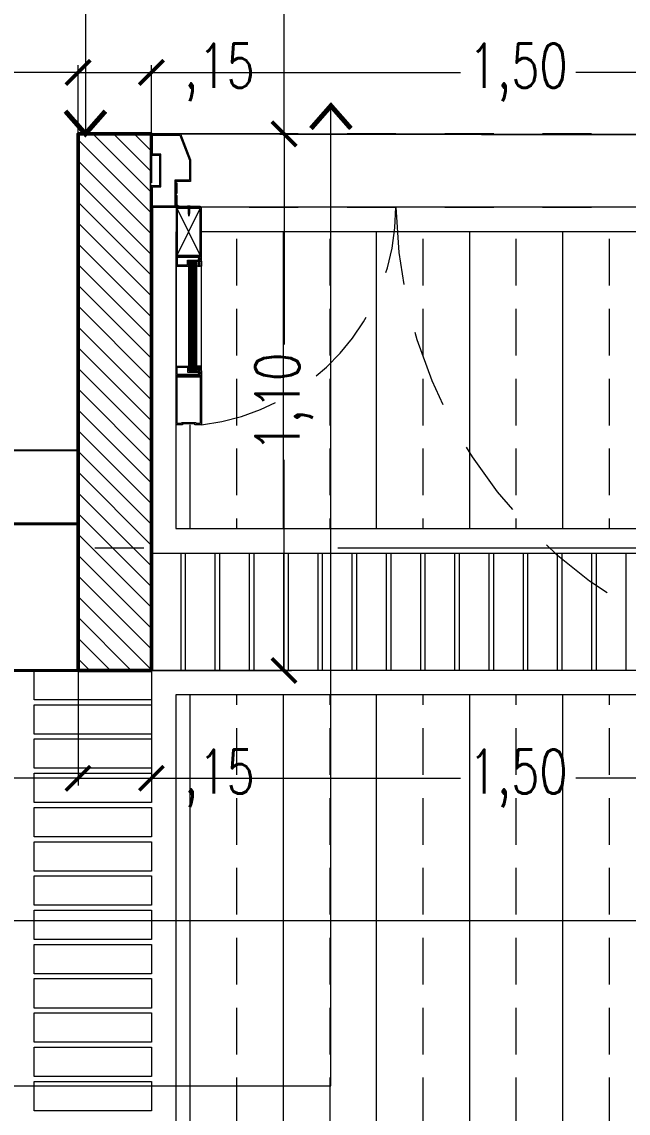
# Model space of a CAD drawing. Header units: millimetres. Extents: x 216 to 2687, y 57 to 1099.
# Drawn here: x 222.208 to 223.448, y 84.792 to 87.023 of the extents above; entities that cross this region are included whole.
import ezdxf

# ---------------------------------------------------------------- set-up
doc = ezdxf.new("R2010")
doc.units = ezdxf.units.MM
doc.header["$LTSCALE"] = 0.5
doc.set_wipeout_variables(frame=1)
doc.header["$PDMODE"] = 35
for name, pattern in [('DASHDOT2', [12.7, 6.35, -3.175, 0, -3.175]), ('DASHED2', [9.525, 6.35, -3.175]), ('HIDDEN', [0.375, 0.25, -0.125])]:
    doc.linetypes.add(name, pattern=pattern)
for name, color, linetype, lineweight in [('A-COTAS', 7, 'Continuous', 9), ('A-ECON-PLAC', 134, 'Continuous', 40), ('A-EJES', 7, 'DASHDOT2', 9), ('A-MURO', 5, 'Continuous', 50), ('A-MURO-ACHU', 250, 'Continuous', 0), ('A-PISO', 7, 'Continuous', 15), ('A-PISO -ACHU', 55, 'Continuous', 0), ('A-PLAN-ACHU1', 105, 'Continuous', 9), ('A-PLAN-ACHU2', 146, 'Continuous', 0), ('A-PLAN-ACHU3', 250, 'Continuous', 0), ('A-PROY', 6, 'HIDDEN', 18), ('A-TEXT-FLEC', 4, 'Continuous', 9), ('A-VENT', 1, 'Continuous', 15), ('A-WIPEOUT', 255, 'Continuous', 0)]:
    doc.layers.add(name, color=color, linetype=linetype, lineweight=lineweight)
doc.layers.add('BORRADOR', color=3, linetype='Continuous', plot=False)
doc.styles.add('Cotas', font='romans.shx', dxfattribs={"width": 0.75})
doc.dimstyles.new("1-25'", dxfattribs={"dimtxt": 0.075, "dimasz": 0.05, "dimexe": 0.015, "dimexo": 0, "dimgap": 0.02, "dimtad": 0, "dimzin": 4, "dimtxsty": 'Cotas', "dimblk": 'ARCHTICK', "dimcen": 0.09, "dimclrd": 142, "dimclre": 2, "dimclrt": 2, "dimadec": 0, "dimazin": 0, "dimtfac": 1, "dimtmove": 0, "dimatfit": 3, "dimfxl": 0.1, "dimlwd": 13, "dimlwe": 9, "dimarcsym": 2})
pattern_1 = [(90, (-2414.34887, -998.31859), (-0.1905, 4e-17), []), (90, (-2414.25362, -998.22334), (-0.1905, 4e-17), [0.09525, -0.047625])]

# ---------------------------------------------------------------- blocks, each defined once
blk = doc.blocks.new('_ArchTick')
at = {"color": 0, "linetype": 'ByBlock', "const_width": 0.15}
blk.add_lwpolyline([(-0.5, -0.5), (0.5, 0.5)], dxfattribs=at)
blk = doc.blocks.new('*D155')
at = {"layer": 'A-COTAS', "color": 2, "linetype": 'DASHDOT2', "lineweight": 9, "transparency": 16777216}
for p, q in [((220.7228, 85.6969), (220.7228, 85.4615)), ((222.3228, 85.6969), (222.3228, 85.4615))]:
    blk.add_line(p, q, dxfattribs=at)
at = {"layer": 'A-COTAS', "color": 142, "linetype": 'Continuous', "lineweight": 13, "transparency": 16777216}
for p, q in [((220.7228, 85.4765), (221.4047, 85.4765)), ((222.3228, 85.4765), (221.6408, 85.4765))]:
    blk.add_line(p, q, dxfattribs=at)
at = {"layer": 'DEFPOINTS', "color": 0, "transparency": 16777216}
for p in [(220.7228, 85.6969), (222.3228, 85.6969), (222.3228, 85.4765)]:
    blk.add_point(p, dxfattribs=at)
at = {"layer": 'A-COTAS', "color": 142, "lineweight": 13, "transparency": 16777216, "xscale": 0.05, "yscale": 0.05, "zscale": 0.05, "rotation": 180}
blk.add_blockref('_ArchTick', (220.7228, 85.4765), dxfattribs=at)
at = {"layer": 'A-COTAS', "color": 142, "lineweight": 13, "transparency": 16777216, "xscale": 0.05, "yscale": 0.05, "zscale": 0.05}
blk.add_blockref('_ArchTick', (222.3228, 85.4765), dxfattribs=at)
at = {"layer": 'A-COTAS', "color": 2, "transparency": 16777216, "insert": (221.5228, 85.4765), "char_height": 0.09, "attachment_point": 5, "style": 'Cotas'}
blk.add_mtext('1,60', dxfattribs=at)
blk = doc.blocks.new('*D156')
at = {"layer": 'A-COTAS', "color": 2, "linetype": 'DASHDOT2', "lineweight": 9, "transparency": 16777216}
for p, q in [((222.3228, 85.6969), (222.3228, 85.4615)), ((222.4728, 85.6969), (222.4728, 85.4615))]:
    blk.add_line(p, q, dxfattribs=at)
at = {"layer": 'A-COTAS', "color": 142, "linetype": 'Continuous', "lineweight": 13, "transparency": 16777216}
for p, q in [((222.3228, 85.4765), (222.4728, 85.4765)), ((222.4728, 85.4765), (222.5228, 85.4765))]:
    blk.add_line(p, q, dxfattribs=at)
at = {"layer": 'DEFPOINTS', "color": 0, "transparency": 16777216}
for p in [(222.3228, 85.6969), (222.4728, 85.6969), (222.4728, 85.4765)]:
    blk.add_point(p, dxfattribs=at)
at = {"layer": 'A-COTAS', "color": 142, "lineweight": 13, "transparency": 16777216, "xscale": 0.05, "yscale": 0.05, "zscale": 0.05, "rotation": 180}
blk.add_blockref('_ArchTick', (222.3228, 85.4765), dxfattribs=at)
at = {"layer": 'A-COTAS', "color": 142, "lineweight": 13, "transparency": 16777216, "xscale": 0.05, "yscale": 0.05, "zscale": 0.05}
blk.add_blockref('_ArchTick', (222.4728, 85.4765), dxfattribs=at)
at = {"layer": 'A-COTAS', "color": 2, "transparency": 16777216, "insert": (222.6119, 85.4765), "char_height": 0.09, "attachment_point": 5, "style": 'Cotas'}
blk.add_mtext(',15', dxfattribs=at)
blk = doc.blocks.new('*D157')
at = {"layer": 'A-COTAS', "color": 2, "linetype": 'DASHDOT2', "lineweight": 9, "transparency": 16777216}
for p, q in [((222.4728, 85.6969), (222.4728, 85.4615)), ((223.9728, 85.6969), (223.9728, 85.4615))]:
    blk.add_line(p, q, dxfattribs=at)
at = {"layer": 'A-COTAS', "color": 142, "linetype": 'Continuous', "lineweight": 13, "transparency": 16777216}
for p, q in [((222.4728, 85.4765), (223.1047, 85.4765)), ((223.9728, 85.4765), (223.3408, 85.4765))]:
    blk.add_line(p, q, dxfattribs=at)
at = {"layer": 'DEFPOINTS', "color": 0, "transparency": 16777216}
for p in [(222.4728, 85.6969), (223.9728, 85.6969), (223.9728, 85.4765)]:
    blk.add_point(p, dxfattribs=at)
at = {"layer": 'A-COTAS', "color": 142, "lineweight": 13, "transparency": 16777216, "xscale": 0.05, "yscale": 0.05, "zscale": 0.05, "rotation": 180}
blk.add_blockref('_ArchTick', (222.4728, 85.4765), dxfattribs=at)
at = {"layer": 'A-COTAS', "color": 142, "lineweight": 13, "transparency": 16777216, "xscale": 0.05, "yscale": 0.05, "zscale": 0.05}
blk.add_blockref('_ArchTick', (223.9728, 85.4765), dxfattribs=at)
at = {"layer": 'A-COTAS', "color": 2, "transparency": 16777216, "insert": (223.2228, 85.4765), "char_height": 0.09, "attachment_point": 5, "style": 'Cotas'}
blk.add_mtext('1,50', dxfattribs=at)
blk = doc.blocks.new('*U236')
at = {"layer": 'A-TEXT-FLEC', "const_width": 0.01}
blk.add_lwpolyline([(6.8595, 1.9568), (6.8186, 2.0033), (6.7778, 1.9568)], dxfattribs=at)
at = {"layer": 'A-TEXT-FLEC'}
for points in [[(6.8186, 0), (6.8186, 2.0033)], [(0, 0), (0, 0), (6.8186, 0)]]:
    blk.add_lwpolyline(points, dxfattribs=at)
blk = doc.blocks.new('*D267')
at = {"layer": 'A-COTAS', "color": 2, "linetype": 'DASHDOT2', "lineweight": 9, "transparency": 16777216}
for p, q in [((220.5728, 86.8932), (220.5728, 86.9346)), ((222.3228, 86.7939), (222.3228, 86.9346))]:
    blk.add_line(p, q, dxfattribs=at)
at = {"layer": 'A-COTAS', "color": 142, "linetype": 'Continuous', "lineweight": 13, "transparency": 16777216}
for p, q in [((220.5728, 86.9196), (221.3297, 86.9196)), ((222.3228, 86.9196), (221.5658, 86.9196))]:
    blk.add_line(p, q, dxfattribs=at)
at = {"layer": 'DEFPOINTS', "color": 0, "transparency": 16777216}
for p in [(222.3228, 86.9196), (220.5728, 86.8932), (222.3228, 86.7939)]:
    blk.add_point(p, dxfattribs=at)
at = {"layer": 'A-COTAS', "color": 142, "lineweight": 13, "transparency": 16777216, "xscale": 0.05, "yscale": 0.05, "zscale": 0.05, "rotation": 180}
blk.add_blockref('_ArchTick', (220.5728, 86.9196), dxfattribs=at)
at = {"layer": 'A-COTAS', "color": 142, "lineweight": 13, "transparency": 16777216, "xscale": 0.05, "yscale": 0.05, "zscale": 0.05}
blk.add_blockref('_ArchTick', (222.3228, 86.9196), dxfattribs=at)
at = {"layer": 'A-COTAS', "color": 2, "transparency": 16777216, "insert": (221.4478, 86.9196), "char_height": 0.09, "attachment_point": 5, "style": 'Cotas'}
blk.add_mtext('1,75', dxfattribs=at)
blk = doc.blocks.new('*D268')
at = {"layer": 'A-COTAS', "color": 2, "linetype": 'DASHDOT2', "lineweight": 9, "transparency": 16777216}
for p, q in [((222.3228, 86.7939), (222.3228, 86.9346)), ((222.4728, 86.7939), (222.4728, 86.9346))]:
    blk.add_line(p, q, dxfattribs=at)
at = {"layer": 'A-COTAS', "color": 142, "linetype": 'Continuous', "lineweight": 13, "transparency": 16777216}
for p, q in [((222.3228, 86.9196), (222.4728, 86.9196)), ((222.4728, 86.9196), (222.5228, 86.9196))]:
    blk.add_line(p, q, dxfattribs=at)
at = {"layer": 'DEFPOINTS', "color": 0, "transparency": 16777216}
for p in [(222.4728, 86.9196), (222.3228, 86.7939), (222.4728, 86.7939)]:
    blk.add_point(p, dxfattribs=at)
at = {"layer": 'A-COTAS', "color": 142, "lineweight": 13, "transparency": 16777216, "xscale": 0.05, "yscale": 0.05, "zscale": 0.05, "rotation": 180}
blk.add_blockref('_ArchTick', (222.3228, 86.9196), dxfattribs=at)
at = {"layer": 'A-COTAS', "color": 142, "lineweight": 13, "transparency": 16777216, "xscale": 0.05, "yscale": 0.05, "zscale": 0.05}
blk.add_blockref('_ArchTick', (222.4728, 86.9196), dxfattribs=at)
at = {"layer": 'A-COTAS', "color": 2, "transparency": 16777216, "insert": (222.6119, 86.9196), "char_height": 0.09, "attachment_point": 5, "style": 'Cotas'}
blk.add_mtext(',15', dxfattribs=at)
blk = doc.blocks.new('*D269')
at = {"layer": 'A-COTAS', "color": 2, "linetype": 'DASHDOT2', "lineweight": 9, "transparency": 16777216}
for p, q in [((222.4728, 86.7939), (222.4728, 86.9346)), ((223.9728, 86.9196), (223.9728, 86.9346))]:
    blk.add_line(p, q, dxfattribs=at)
at = {"layer": 'A-COTAS', "color": 142, "linetype": 'Continuous', "lineweight": 13, "transparency": 16777216}
for p, q in [((222.4728, 86.9196), (223.1047, 86.9196)), ((223.9728, 86.9196), (223.3408, 86.9196))]:
    blk.add_line(p, q, dxfattribs=at)
at = {"layer": 'DEFPOINTS', "color": 0, "transparency": 16777216}
for p in [(223.9728, 86.9196), (223.9728, 86.9196), (222.4728, 86.7939)]:
    blk.add_point(p, dxfattribs=at)
at = {"layer": 'A-COTAS', "color": 142, "lineweight": 13, "transparency": 16777216, "xscale": 0.05, "yscale": 0.05, "zscale": 0.05, "rotation": 180}
blk.add_blockref('_ArchTick', (222.4728, 86.9196), dxfattribs=at)
at = {"layer": 'A-COTAS', "color": 142, "lineweight": 13, "transparency": 16777216, "xscale": 0.05, "yscale": 0.05, "zscale": 0.05}
blk.add_blockref('_ArchTick', (223.9728, 86.9196), dxfattribs=at)
at = {"layer": 'A-COTAS', "color": 2, "transparency": 16777216, "insert": (223.2228, 86.9196), "char_height": 0.09, "attachment_point": 5, "style": 'Cotas'}
blk.add_mtext('1,50', dxfattribs=at)
blk = doc.blocks.new('*D301')
at = {"layer": 'A-COTAS', "color": 2, "linetype": 'DASHDOT2', "lineweight": 9, "transparency": 16777216}
for p, q in [((220.4228, 85.6969), (220.4228, 85.171)), ((238.7228, 85.6969), (238.7228, 85.171))]:
    blk.add_line(p, q, dxfattribs=at)
at = {"layer": 'A-COTAS', "color": 142, "linetype": 'Continuous', "lineweight": 13, "transparency": 16777216}
for p, q in [((220.4228, 85.186), (229.4226, 85.186)), ((238.7228, 85.186), (229.7229, 85.186))]:
    blk.add_line(p, q, dxfattribs=at)
at = {"layer": 'DEFPOINTS', "color": 0, "transparency": 16777216}
for p in [(220.4228, 85.6969), (238.7228, 85.6969), (238.7228, 85.186)]:
    blk.add_point(p, dxfattribs=at)
at = {"layer": 'A-COTAS', "color": 142, "lineweight": 13, "transparency": 16777216, "xscale": 0.05, "yscale": 0.05, "zscale": 0.05, "rotation": 180}
blk.add_blockref('_ArchTick', (220.4228, 85.186), dxfattribs=at)
at = {"layer": 'A-COTAS', "color": 142, "lineweight": 13, "transparency": 16777216, "xscale": 0.05, "yscale": 0.05, "zscale": 0.05}
blk.add_blockref('_ArchTick', (238.7228, 85.186), dxfattribs=at)
at = {"layer": 'A-COTAS', "color": 2, "transparency": 16777216, "insert": (229.5728, 85.186), "char_height": 0.09, "attachment_point": 5, "style": 'Cotas'}
blk.add_mtext('18,30', dxfattribs=at)
blk = doc.blocks.new('*D315')
at = {"layer": 'A-COTAS', "color": 2, "linetype": 'DASHDOT2', "lineweight": 9, "transparency": 16777216}
for p, q in [((222.4728, 86.7939), (222.759, 86.7939)), ((222.4728, 85.6969), (222.759, 85.6969))]:
    blk.add_line(p, q, dxfattribs=at)
at = {"layer": 'A-COTAS', "color": 142, "linetype": 'Continuous', "lineweight": 13, "transparency": 16777216}
for p, q in [((222.744, 86.7939), (222.744, 86.3634)), ((222.744, 85.6969), (222.744, 86.1274))]:
    blk.add_line(p, q, dxfattribs=at)
at = {"layer": 'DEFPOINTS', "color": 0, "transparency": 16777216}
for p in [(222.4728, 86.7939), (222.744, 86.7939), (222.4728, 85.6969)]:
    blk.add_point(p, dxfattribs=at)
at = {"layer": 'A-COTAS', "color": 142, "lineweight": 13, "transparency": 16777216, "xscale": 0.05, "yscale": 0.05, "zscale": 0.05}
for p, rotation in [((222.744, 86.7939), 90), ((222.744, 85.6969), 270)]:
    blk.add_blockref('_ArchTick', p, dxfattribs=dict(at, rotation=rotation))
at = {"layer": 'A-COTAS', "color": 2, "transparency": 16777216, "insert": (222.744, 86.2454), "char_height": 0.09, "attachment_point": 5, "rotation": 90, "style": 'Cotas'}
blk.add_mtext('1,10', dxfattribs=at)
blk = doc.blocks.new('*D316')
at = {"layer": 'A-COTAS', "color": 2, "linetype": 'DASHDOT2', "lineweight": 9, "transparency": 16777216}
for p, q in [((222.4878, 93.0054), (222.759, 93.0054)), ((222.4728, 86.7939), (222.759, 86.7939))]:
    blk.add_line(p, q, dxfattribs=at)
at = {"layer": 'A-COTAS', "color": 142, "linetype": 'Continuous', "lineweight": 13, "transparency": 16777216}
for p, q in [((222.744, 93.0054), (222.744, 90.0112)), ((222.744, 86.7939), (222.744, 89.788))]:
    blk.add_line(p, q, dxfattribs=at)
at = {"layer": 'DEFPOINTS', "color": 0, "transparency": 16777216}
for p in [(222.4878, 93.0054), (222.744, 93.0054), (222.4728, 86.7939)]:
    blk.add_point(p, dxfattribs=at)
at = {"layer": 'A-COTAS', "color": 142, "lineweight": 13, "transparency": 16777216, "xscale": 0.05, "yscale": 0.05, "zscale": 0.05}
for p, rotation in [((222.744, 93.0054), 90), ((222.744, 86.7939), 270)]:
    blk.add_blockref('_ArchTick', p, dxfattribs=dict(at, rotation=rotation))
at = {"layer": 'A-COTAS', "color": 2, "transparency": 16777216, "insert": (222.744, 89.8996), "char_height": 0.09, "attachment_point": 5, "rotation": 90, "style": 'Cotas'}
blk.add_mtext('6,21', dxfattribs=at)
blk = doc.blocks.new('*U737')
at = {"layer": 'A-TEXT-FLEC'}
blk.add_lwpolyline([(6.3165, 0), (6.3165, -1.0866)], dxfattribs=at)
at = {"layer": 'A-TEXT-FLEC', "const_width": 0.01}
blk.add_lwpolyline([(6.3573, -1.0401), (6.3165, -1.0866), (6.2756, -1.0401)], dxfattribs=at)
blk = doc.blocks.new('TORNILLO_AUTOPERF')
at = {"layer": 'A-PLAN-ACHU2'}
for points in [[(-0.024, 0), (-0.0151, -0.0013), (0, -0.0013), (0.0025, -0.0036), (0.0025, 0.0036), (0, 0.0013), (-0.0151, 0.0013)], [(-0.0231, 0.0001), (-0.024, 0), (-0.0232, -0.0001)], [(-0.0218, 0.0003), (-0.0231, 0.0001), (-0.0232, -0.0001), (-0.0219, -0.0003)], [(-0.0204, 0.0005), (-0.0218, 0.0003), (-0.0219, -0.0003), (-0.0206, -0.0005)], [(-0.0191, 0.0007), (-0.0204, 0.0005), (-0.0206, -0.0005), (-0.0194, -0.0007)], [(-0.0177, 0.0009), (-0.0191, 0.0007), (-0.0194, -0.0007), (-0.0181, -0.0008)], [(-0.0164, 0.0011), (-0.0177, 0.0009), (-0.0181, -0.0008), (-0.0168, -0.001)], [(-0.0151, 0.0013), (-0.0164, 0.0011), (-0.0168, -0.001), (-0.0156, -0.0012)], [(-0.0138, 0.0013), (-0.0151, 0.0013), (-0.0156, -0.0012), (-0.0151, -0.0013), (-0.0143, -0.0013)], [(-0.0125, 0.0013), (-0.0138, 0.0013), (-0.0143, -0.0013), (-0.013, -0.0013)], [(-0.0112, 0.0013), (-0.0125, 0.0013), (-0.013, -0.0013), (-0.0117, -0.0013)], [(-0.0099, 0.0013), (-0.0112, 0.0013), (-0.0117, -0.0013), (-0.0104, -0.0013)], [(-0.0086, 0.0013), (-0.0099, 0.0013), (-0.0104, -0.0013), (-0.0091, -0.0013)], [(-0.0073, 0.0013), (-0.0086, 0.0013), (-0.0091, -0.0013), (-0.0078, -0.0013)]]:
    blk.add_lwpolyline(points, close=True, dxfattribs=at)
for points in [[(-0.024, 0), (-0.0151, 0.0013)], [(-0.024, 0), (-0.0151, -0.0013)], [(0, 0.0013), (-0.0151, 0.0013)], [(0, 0.0013), (0.0025, 0.0036)], [(0, 0.0013), (0, -0.0013)], [(0.0025, 0.0036), (0.0025, -0.0036)], [(0, -0.0013), (-0.0151, -0.0013)], [(0, -0.0013), (0.0025, -0.0036)]]:
    blk.add_lwpolyline(points, dxfattribs=at)

msp = doc.modelspace()

# ---------------------------------------------------------------- hatches: boundary and pattern name
at = {"layer": 'A-MURO-ACHU'}
h = msp.add_hatch(dxfattribs=at)
h.set_pattern_fill('_USER', color=256, scale=0.03, angle=135, pattern_type=0)
h.set_pattern_definition([(135, (-2414.348867, -998.31859), (-0.02121320344, -0.02121320344), [])])
h.paths.add_polyline_path([(222.3228, 85.6969), (222.3228, 86.7939), (222.4728, 86.7939), (222.4728, 85.6969)])
at = {"layer": 'A-PISO -ACHU'}
h = msp.add_hatch(dxfattribs=at)
h.set_pattern_fill('ANSI33', color=253, scale=0.03, angle=45)
h.set_pattern_definition(pattern_1)
h.paths.add_polyline_path([(223.9228, 86.5939), (222.5228, 86.5939), (222.5228, 85.9869), (223.9228, 85.9869)])
h = msp.add_hatch(dxfattribs=at)
h.set_pattern_fill('ANSI33', color=253, scale=0.03, angle=45)
h.set_pattern_definition(pattern_1)
h.paths.add_polyline_path([(223.9228, 85.6469), (222.5228, 85.6469), (222.5228, 85.6369), (222.5228, 83.9469), (223.9228, 83.9469)])

# ---------------------------------------------------------------- linework, layer by layer
at = {"layer": 'A-ECON-PLAC'}
msp.add_lwpolyline([(220.7228, 85.6969), (222.3228, 85.6969), (222.3228, 85.9969), (220.7228, 85.9969)], close=True, dxfattribs=at)
at = {"layer": 'A-EJES', "ltscale": 0.25}
msp.add_line((240.5228, 85.9469), (218.6228, 85.9469), dxfattribs=at)
at = {"layer": 'A-MURO'}
msp.add_lwpolyline([(222.3228, 85.6969), (222.3228, 86.7939), (222.4728, 86.7939), (222.4728, 85.6969)], close=True, dxfattribs=at)
at = {"layer": 'A-PISO'}
msp.add_lwpolyline([(234.4728, 85.6969), (230.6728, 85.6969), (230.6728, 86.6469), (229.1728, 86.6469), (229.1728, 85.6969), (223.9728, 85.6969), (223.9728, 86.6439), (222.4728, 86.6439), (222.4728, 85.6969), (220.4228, 85.6969)], dxfattribs=at)
at = {"layer": 'A-PISO -ACHU', "color": 253}
for points in [[(223.9228, 86.5939), (222.5228, 86.5939), (222.5228, 85.9869), (223.9228, 85.9869)], [(223.9228, 85.6469), (222.5228, 85.6469), (222.5228, 85.6369), (222.5228, 83.9469), (223.9228, 83.9469)]]:
    msp.add_lwpolyline(points, close=True, dxfattribs=at)
at = {"layer": 'A-PISO -ACHU'}
for points in [[(223.9728, 85.9369), (223.9728, 85.6969), (222.4728, 85.6969), (222.4728, 85.9369)], [(222.4728, 85.9369), (223.9728, 85.9369), (223.9728, 85.6969), (222.4728, 85.6969)]]:
    msp.add_lwpolyline(points, close=True, dxfattribs=at)
at = {"layer": 'A-PLAN-ACHU3', "color": 253}
for points in [[(222.4728, 85.6969), (222.4728, 85.9369), (222.5328, 85.9369), (222.5328, 85.6969)], [(222.5428, 85.6969), (222.5428, 85.9369), (222.6028, 85.9369), (222.6028, 85.6969)], [(222.6128, 85.6969), (222.6128, 85.9369), (222.6728, 85.9369), (222.6728, 85.6969)], [(222.6828, 85.6969), (222.6828, 85.9369), (222.7428, 85.9369), (222.7428, 85.6969)], [(222.7528, 85.6969), (222.7528, 85.9369), (222.8128, 85.9369), (222.8128, 85.6969)], [(222.8228, 85.6969), (222.8228, 85.9369), (222.8828, 85.9369), (222.8828, 85.6969)], [(222.8928, 85.6969), (222.8928, 85.9369), (222.9528, 85.9369), (222.9528, 85.6969)], [(222.9628, 85.6969), (222.9628, 85.9369), (223.0228, 85.9369), (223.0228, 85.6969)], [(223.0328, 85.6969), (223.0328, 85.9369), (223.0928, 85.9369), (223.0928, 85.6969)], [(223.1028, 85.6969), (223.1028, 85.9369), (223.1628, 85.9369), (223.1628, 85.6969)], [(223.1728, 85.6969), (223.1728, 85.9369), (223.2328, 85.9369), (223.2328, 85.6969)], [(223.2428, 85.6969), (223.2428, 85.9369), (223.3028, 85.9369), (223.3028, 85.6969)], [(223.3128, 85.6969), (223.3128, 85.9369), (223.3728, 85.9369), (223.3728, 85.6969)], [(223.3828, 85.6969), (223.3828, 85.9369), (223.4428, 85.9369), (223.4428, 85.6969)], [(222.4728, 85.6369), (222.2328, 85.6369), (222.2328, 85.6969), (222.4728, 85.6969)], [(222.4728, 85.5669), (222.2328, 85.5669), (222.2328, 85.6269), (222.4728, 85.6269)], [(222.4728, 85.4969), (222.2328, 85.4969), (222.2328, 85.5569), (222.4728, 85.5569)], [(222.4728, 85.4269), (222.2328, 85.4269), (222.2328, 85.4869), (222.4728, 85.4869)], [(222.4728, 85.3569), (222.2328, 85.3569), (222.2328, 85.4169), (222.4728, 85.4169)], [(222.4728, 85.2869), (222.2328, 85.2869), (222.2328, 85.3469), (222.4728, 85.3469)], [(222.4728, 85.2169), (222.2328, 85.2169), (222.2328, 85.2769), (222.4728, 85.2769)], [(222.4728, 85.1469), (222.2328, 85.1469), (222.2328, 85.2069), (222.4728, 85.2069)], [(222.4728, 85.0769), (222.2328, 85.0769), (222.2328, 85.1369), (222.4728, 85.1369)], [(222.4728, 85.0069), (222.2328, 85.0069), (222.2328, 85.0669), (222.4728, 85.0669)], [(222.4728, 84.9369), (222.2328, 84.9369), (222.2328, 84.9969), (222.4728, 84.9969)], [(222.4728, 84.8669), (222.2328, 84.8669), (222.2328, 84.9269), (222.4728, 84.9269)], [(222.4728, 84.7969), (222.2328, 84.7969), (222.2328, 84.8569), (222.4728, 84.8569)]]:
    msp.add_lwpolyline(points, close=True, dxfattribs=at)
at = {"layer": 'A-PROY', "color": 250, "linetype": 'DASHED2', "ltscale": 0.05}
msp.add_lwpolyline([(223.8704, 85.6978, -0.390138), (222.9728, 86.6438)], format="xyb", dxfattribs=at)
at = {"layer": 'BORRADOR'}
msp.add_lwpolyline([(232.4228, 86.1469), (230.826, 86.1469), (230.826, 86.7969), (229.1728, 86.7969), (229.1728, 88.6969), (227.0684, 88.6969), (227.0684, 87.8969), (226.0771, 87.8969), (226.0771, 88.6969), (223.9728, 88.6969), (223.9728, 86.7915), (222.3228, 86.7939), (222.3228, 86.1469), (220.7228, 86.1469)], dxfattribs=at)

# ---------------------------------------------------------------- block references
at = {"layer": 'A-TEXT-FLEC'}
msp.add_blockref('*U737', (216.0213, 87.8804), dxfattribs=at)

# ---------------------------------------------------------------- dimensions: what is measured, and where the dimension line sits
at = {"layer": 'A-COTAS'}
for base, p1, p2, picture, middle in [((222.3228, 86.9196), (220.5728, 86.8932), (222.3228, 86.7939), '*D267', (221.4478, 86.9196)), ((238.7228, 85.186), (220.4228, 85.6969), (238.7228, 85.6969), '*D301', (229.5728, 85.186)), ((222.3228, 85.4765), (220.7228, 85.6969), (222.3228, 85.6969), '*D155', (221.5228, 85.4765)), ((222.4728, 85.4765), (222.3228, 85.6969), (222.4728, 85.6969), '*D156', (222.6119, 85.4765)), ((223.9728, 85.4765), (222.4728, 85.6969), (223.9728, 85.6969), '*D157', (223.2228, 85.4765))]:
    dim = msp.add_linear_dim(base=base, p1=p1, p2=p2, dimstyle="1-25'", override={"dimtxt": 0.09}, dxfattribs=at)
    dim.commit()
    dim.dimension.update_dxf_attribs({"geometry": picture, "text_midpoint": middle})

# ---------------------------------------------------------------- next in the draw order: wipeouts: each hides what was drawn before it
msp.add_wipeout([(222.4728, 86.6439), (222.5228, 86.6439), (222.5228, 86.6968), (222.5528, 86.6968), (222.5528, 86.7409), (222.5324, 86.7939), (222.4728, 86.7939)]).dxf.layer = 'A-WIPEOUT'

# ---------------------------------------------------------------- next in the draw order: linework, layer by layer
at = {"layer": 'A-PLAN-ACHU1'}
msp.add_lwpolyline([(222.5228, 86.6935), (222.525, 86.6935), (222.525, 86.673), (222.5231, 86.6713), (222.5228, 86.6713)], close=True, dxfattribs=at)

# ---------------------------------------------------------------- next in the draw order: dimensions: what is measured, and where the dimension line sits
at = {"layer": 'A-COTAS'}
dim = msp.add_linear_dim(base=(222.744, 93.0054), p1=(222.4728, 86.7939), p2=(222.4878, 93.0054), angle=90, dimstyle="1-25'", override={"dimtxt": 0.09}, dxfattribs=at)
dim.commit()
dim.dimension.update_dxf_attribs({"geometry": '*D316', "text_midpoint": (222.744, 89.8996)})
for base, p1, p2, picture, middle in [((222.4728, 86.9196), (222.3228, 86.7939), (222.4728, 86.7939), '*D268', (222.6119, 86.9196)), ((223.9728, 86.9196), (222.4728, 86.7939), (223.9728, 86.9196), '*D269', (223.2228, 86.9196))]:
    dim = msp.add_linear_dim(base=base, p1=p1, p2=p2, dimstyle="1-25'", override={"dimtxt": 0.09}, dxfattribs=at)
    dim.commit()
    dim.dimension.update_dxf_attribs({"geometry": picture, "text_midpoint": middle})

# ---------------------------------------------------------------- next in the draw order: wipeouts: each hides what was drawn before it
msp.add_wipeout([(222.5751, 86.6436), (222.5231, 86.6436), (222.5231, 86.1993), (222.5751, 86.1993)]).dxf.layer = 'A-WIPEOUT'

# ---------------------------------------------------------------- next in the draw order: linework, layer by layer
at = {"layer": 'A-PLAN-ACHU1'}
for points in [[(222.4752, 86.7521), (222.4752, 86.7915), (222.531, 86.7915), (222.5504, 86.7403), (222.5504, 86.6992), (222.5204, 86.6992), (222.5204, 86.6463), (222.4752, 86.6463), (222.4752, 86.6856), (222.4923, 86.6856), (222.4923, 86.7521)], [(222.5727, 86.6458), (222.5727, 86.6436), (222.5505, 86.6436), (222.5505, 86.6439), (222.5522, 86.6458)], [(222.5501, 86.5236), (222.5501, 86.5326), (222.5641, 86.5326), (222.5641, 86.5236), (222.5637, 86.5236), (222.5637, 86.5322), (222.5505, 86.5322), (222.5505, 86.5236)], [(222.5508, 86.311), (222.5508, 86.5319), (222.5634, 86.5319), (222.5634, 86.311)], [(222.5501, 86.3193), (222.5501, 86.3103), (222.5641, 86.3103), (222.5641, 86.3193), (222.5637, 86.3193), (222.5637, 86.3107), (222.5505, 86.3107), (222.5505, 86.3193)]]:
    msp.add_lwpolyline(points, close=True, dxfattribs=at)
for points in [[(222.5228, 86.6694), (222.5231, 86.6694), (222.525, 86.6677), (222.525, 86.6483, 0.346783), (222.5233, 86.6463), (222.5228, 86.6463)], [(222.5255, 86.6484, -0.346783), (222.5275, 86.6468, -0.48502), (222.5255, 86.6441, -1)], [(222.5255, 86.6447, 1), (222.5255, 86.6479, 1)], [(222.5468, 86.6458), (222.5486, 86.6439), (222.5486, 86.6436), (222.5255, 86.6436), (222.5255, 86.6441, 0.346783), (222.5275, 86.6458)]]:
    msp.add_lwpolyline(points, format="xyb", close=True, dxfattribs=at)
at = {"layer": 'A-PLAN-ACHU2', "linetype": 'HIDDEN', "ltscale": 0.01}
for points in [[(222.5297, 86.6463), (222.5212, 86.6463)], [(222.5255, 86.642), (222.5255, 86.6505)]]:
    msp.add_lwpolyline(points, dxfattribs=at)
at = {"layer": 'A-PLAN-ACHU2'}
for points in [[(222.5491, 86.3193), (222.5491, 86.5236), (222.5231, 86.5236), (222.5231, 86.3193)], [(222.5751, 86.3193), (222.5751, 86.5236), (222.5651, 86.5236), (222.5651, 86.3193)]]:
    msp.add_lwpolyline(points, close=True, dxfattribs=at)
for points in [[(222.5521, 86.5319), (222.5521, 86.311)], [(222.5546, 86.5319), (222.5546, 86.311)], [(222.5596, 86.5319), (222.5596, 86.311)], [(222.5621, 86.5319), (222.5621, 86.311)]]:
    msp.add_lwpolyline(points, dxfattribs=at)
at = {"layer": 'A-PLAN-ACHU3'}
for points in [[(222.5255, 86.546), (222.5727, 86.6412)], [(222.5727, 86.546), (222.5255, 86.6412)], [(222.5571, 86.5319), (222.5571, 86.311)]]:
    msp.add_lwpolyline(points, dxfattribs=at)
at = {"layer": 'A-PROY', "linetype": 'HIDDEN', "ltscale": 0.5}
msp.add_lwpolyline([(222.4728, 86.7939), (222.4728, 86.6439), (223.9728, 86.6439), (223.9728, 86.7939), (222.4728, 86.7939)], close=True, dxfattribs=at)
at = {"layer": 'A-PROY', "color": 250, "linetype": 'DASHED2', "ltscale": 0.05}
msp.add_lwpolyline([(222.5751, 86.1993, 0.381977), (222.9728, 86.6438)], format="xyb", dxfattribs=at)
at = {"layer": 'A-VENT'}
for points in [[(222.4728, 86.7497), (222.4728, 86.7939), (222.5324, 86.7939), (222.5528, 86.7409), (222.5528, 86.6968), (222.5228, 86.6968), (222.5228, 86.6439), (222.4728, 86.6439), (222.4728, 86.688), (222.4899, 86.688), (222.4899, 86.7497)], [(222.5231, 86.6436), (222.5231, 86.5436), (222.5751, 86.5436), (222.5751, 86.6436)], [(222.5255, 86.6412), (222.5255, 86.546), (222.5727, 86.546), (222.5727, 86.6412)], [(222.5231, 86.5436), (222.5231, 86.5236), (222.5491, 86.5236), (222.5491, 86.5336), (222.5751, 86.5336), (222.5751, 86.5436)], [(222.5255, 86.5412), (222.5255, 86.526), (222.5467, 86.526), (222.5467, 86.536), (222.5727, 86.536), (222.5727, 86.5412)], [(222.5651, 86.5236), (222.5651, 86.5336), (222.5692, 86.5336), (222.5692, 86.5312), (222.5675, 86.5312), (222.5675, 86.526), (222.5692, 86.526), (222.5692, 86.5255), (222.5674, 86.5236)], [(222.5728, 86.5236), (222.5711, 86.5255), (222.5711, 86.526), (222.5727, 86.526), (222.5727, 86.5312), (222.5711, 86.5312), (222.5711, 86.5336), (222.5751, 86.5336), (222.5751, 86.5236)], [(222.5231, 86.2993), (222.5231, 86.3193), (222.5491, 86.3193), (222.5491, 86.3093), (222.5751, 86.3093), (222.5751, 86.2993)], [(222.5651, 86.3193), (222.5651, 86.3093), (222.5692, 86.3093), (222.5692, 86.3117), (222.5675, 86.3117), (222.5675, 86.3169), (222.5692, 86.3169), (222.5692, 86.3174), (222.5674, 86.3193)], [(222.5728, 86.3193), (222.5711, 86.3174), (222.5711, 86.3169), (222.5727, 86.3169), (222.5727, 86.3117), (222.5711, 86.3117), (222.5711, 86.3093), (222.5751, 86.3093), (222.5751, 86.3193)], [(222.5616, 86.1993), (222.5616, 86.2008), (222.5366, 86.2008), (222.5366, 86.1993), (222.5231, 86.1993), (222.5231, 86.2993), (222.5751, 86.2993), (222.5751, 86.1993)], [(222.5255, 86.3017), (222.5255, 86.3169), (222.5467, 86.3169), (222.5467, 86.3069), (222.5727, 86.3069), (222.5727, 86.3017)], [(222.564, 86.2017), (222.564, 86.2032), (222.5342, 86.2032), (222.5342, 86.2017), (222.5255, 86.2017), (222.5255, 86.2969), (222.5727, 86.2969), (222.5727, 86.2017)]]:
    msp.add_lwpolyline(points, close=True, dxfattribs=at)

# ---------------------------------------------------------------- next in the draw order: block references
for p, xscale, yscale, zscale, rotation in [((222.5495, 86.6439), -0.75, 0.75, 0.75, 269.9999999996526), ((222.5701, 86.5255), -0.7499999999979952, 0.7499999999979952, 0.7499999999979952, 89.9999999996526), ((222.5701, 86.3174), 0.7499999999979952, 0.7499999999979952, 0.7499999999979952, 89.99999999965259)]:
    msp.add_blockref('TORNILLO_AUTOPERF', p, dxfattribs=dict(xscale=xscale, yscale=yscale, zscale=zscale, rotation=rotation))
at = {"layer": 'A-PLAN-ACHU3', "color": 253}
msp.add_blockref('*U236', (216.0213, 84.848), dxfattribs=at)

# ---------------------------------------------------------------- next in the draw order: dimensions: what is measured, and where the dimension line sits
at = {"layer": 'A-COTAS'}
dim = msp.add_linear_dim(base=(222.744, 86.7939), p1=(222.4728, 85.6969), p2=(222.4728, 86.7939), angle=90, dimstyle="1-25'", override={"dimtxt": 0.09}, dxfattribs=at)
dim.commit()
dim.dimension.update_dxf_attribs({"geometry": '*D315', "text_midpoint": (222.744, 86.2454)})

doc.saveas('drawing.dxf')
